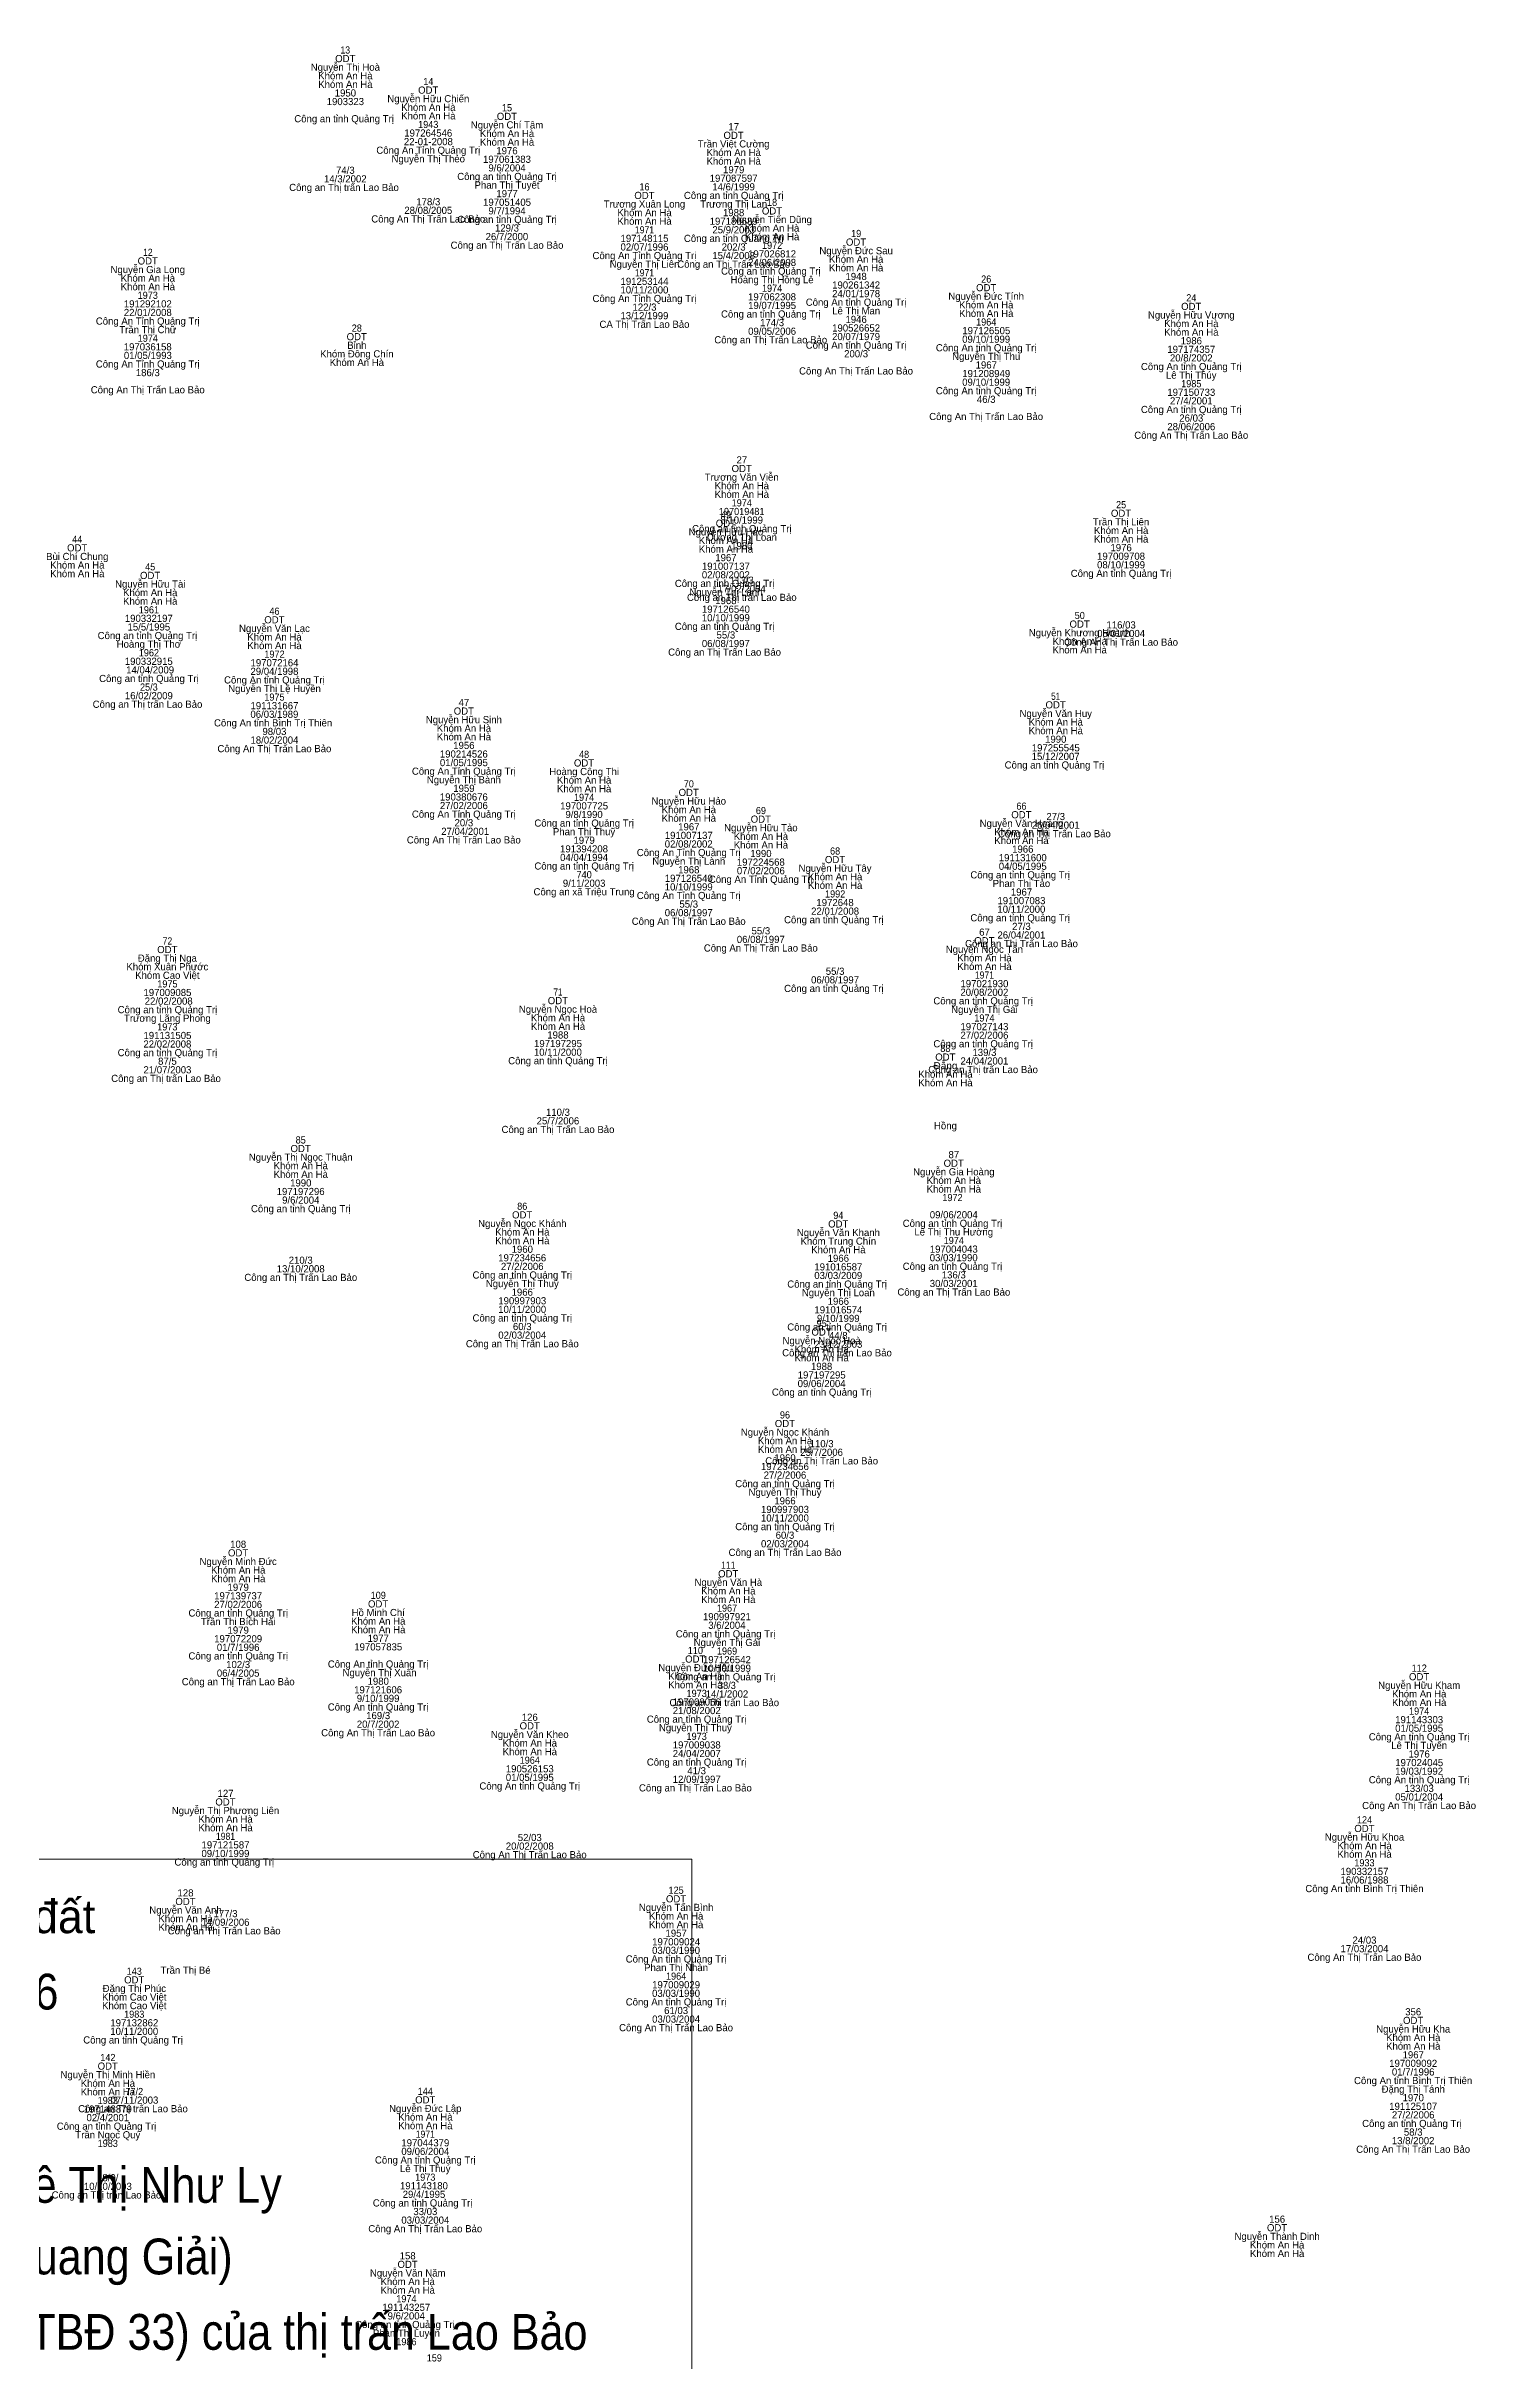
# Model space of a CAD drawing. Header units: metres. Extents: x 536493 to 536999, y 1836994 to 1837506.
# Drawn here: x 536767.4 to 536887.1, y 1837310.9 to 1837505 of the extents above; entities that cross this region are included whole.
import ezdxf
from ezdxf.enums import TextEntityAlignment as Align

# ---------------------------------------------------------------- set-up
doc = ezdxf.new("R2010")
doc.units = ezdxf.units.M
doc.header["$LTSCALE"] = 0.24
doc.layers.add('1', color=7, linetype='Continuous')
doc.layers.add('17', color=7, linetype='Continuous', lineweight=13)

msp = doc.modelspace()

# ---------------------------------------------------------------- linework, layer by layer
at = {"layer": '17'}
msp.add_lwpolyline([(536641.46, 1837353.03), (536821.46, 1837353.03), (536821.46, 1837069.51), (536641.46, 1837069.51)], close=True, dxfattribs=at)

# ---------------------------------------------------------------- texts
at = {"layer": '1'}
for s, p in [('ODT', (536792.435, 1837503.66)), ('Nguyễn Thị Hoà', (536792.44, 1837502.94)), ('Khóm An Hà', (536792.445, 1837502.22)), ('Khóm An Hà', (536792.445, 1837501.5)), ('1903323', (536792.44, 1837500.06)), ('1950', (536792.445, 1837500.78)), ('Nguyễn Hữu Chiến', (536799.39, 1837500.3)), ('Khóm An Hà', (536799.395, 1837499.58)), ('ODT', (536799.385, 1837501.02)), ('Công an tỉnh Quảng Trị ', (536792.445, 1837498.62)), ('Khóm An Hà', (536799.395, 1837498.86)), ('197264546', (536799.385, 1837497.42)), ('Nguyễn Chí Tâm', (536805.985, 1837498.1)), ('Khóm An Hà', (536805.985, 1837497.38)), ('ODT', (536805.975, 1837498.82)), ('17', (536824.975, 1837497.95)), ('Công An Tỉnh Quảng Trị', (536799.385, 1837495.98)), ('22-01-2008', (536799.395, 1837496.7)), ('Khóm An Hà', (536805.985, 1837496.66)), ('1976', (536805.98, 1837495.94)), ('Trần Việt Cường', (536824.965, 1837496.51)), ('Khóm An Hà', (536824.975, 1837495.79)), ('ODT', (536824.965, 1837497.23)), ('14/3/2002', (536792.435, 1837493.58)), ('74/3', (536792.44, 1837494.3)), ('Nguyễn Thị Thẻo', (536799.385, 1837495.26)), ('Công an tỉnh Quảng Trị', (536805.985, 1837493.78)), ('197061383', (536805.98, 1837495.22)), ('9/6/2004', (536805.985, 1837494.5)), ('Khóm An Hà', (536824.975, 1837495.07)), ('197087597', (536824.97, 1837493.63)), ('1979', (536824.975, 1837494.35)), ('Công an Thị trấn Lao Bảo ', (536792.44, 1837492.86)), ('178/3', (536799.39, 1837491.66)), ('Phan Thị Tuyết', (536805.985, 1837493.06)), ('197051405', (536805.985, 1837491.62)), ('1977', (536805.985, 1837492.34)), ('ODT', (536817.495, 1837492.19)), ('Công an tỉnh Quảng Trị', (536824.975, 1837492.19)), ('14/6/1999', (536824.965, 1837492.91)), ('Công An Thị Trấn Lao Bảo', (536799.385, 1837490.22)), ('28/08/2005', (536799.39, 1837490.94)), ('Công an tỉnh Quảng Trị', (536805.985, 1837490.18)), ('9/7/1994', (536805.985, 1837490.9)), ('Trương Xuân Long', (536817.5, 1837491.47)), ('Khóm An Hà', (536817.505, 1837490.75)), ('Khóm An Hà', (536817.505, 1837490.03)), ('Trương Thị Lan', (536824.97, 1837491.47)), ('197180639', (536824.97, 1837490.03)), ('1988', (536824.97, 1837490.75)), ('Nguyễn Tiến Dũng', (536828.185, 1837490.17)), ('ODT', (536828.185, 1837490.89)), ('Công an Thị Trấn Lao Bảo', (536805.985, 1837488.02)), ('26/7/2000', (536805.975, 1837488.74)), ('129/3', (536805.98, 1837489.46)), ('02/07/1996', (536817.5, 1837487.87)), ('197148115', (536817.505, 1837488.59)), ('Công an tỉnh Quảng Trị', (536824.975, 1837488.59)), ('25/9/2003', (536824.975, 1837489.31)), ('202/3', (536824.97, 1837487.87)), ('Khóm An Hà', (536828.195, 1837489.45)), ('Khóm An Hà', (536828.195, 1837488.73)), ('Nguyễn Đức Sau', (536835.23, 1837487.56)), ('ODT', (536835.225, 1837488.28)), ('Nguyễn Gia Long', (536775.89, 1837485.98)), ('ODT', (536775.885, 1837486.7)), ('Công An Tỉnh Quảng Trị', (536817.495, 1837487.15)), ('Nguyễn Thị Liên', (536817.505, 1837486.43)), ('Công an Thị Trấn Lao Bảo', (536824.975, 1837486.43)), ('15/4/2008', (536824.97, 1837487.15)), ('Công an tỉnh Quảng Trị ', (536828.195, 1837485.85)), ('24/06/2008', (536828.19, 1837486.57)), ('197026812', (536828.19, 1837487.29)), ('Khóm An Hà', (536835.235, 1837486.84)), ('Khóm An Hà', (536835.235, 1837486.12)), ('Khóm An Hà', (536775.895, 1837485.26)), ('Khóm An Hà', (536775.895, 1837484.54)), ('10/11/2000', (536817.495, 1837484.27)), ('191253144', (536817.505, 1837484.99)), ('Hoàng Thị Hồng Lê', (536828.19, 1837485.13)), ('24/01/1978', (536835.23, 1837483.96)), ('190261342', (536835.23, 1837484.68)), ('1948', (536835.23, 1837485.4)), ('Nguyễn Đức Tính', (536846.125, 1837483.74)), ('ODT', (536846.125, 1837484.46)), ('22/01/2008', (536775.89, 1837482.38)), ('191292102', (536775.89, 1837483.1)), ('Công An Tỉnh Quảng Trị', (536817.495, 1837483.55)), ('13/12/1999', (536817.495, 1837482.11)), ('122/3', (536817.5, 1837482.83)), ('Công an tỉnh Quảng Trị ', (536828.195, 1837482.25)), ('197062308', (536828.185, 1837483.69)), ('19/07/1995', (536828.19, 1837482.97)), ('Công An tỉnh Quảng Trị', (536835.225, 1837483.24)), ('Lê Thị Man', (536835.235, 1837482.52)), ('Khóm An Hà', (536846.135, 1837483.02)), ('Khóm An Hà', (536846.135, 1837482.3)), ('Nguyễn Hữu Vương', (536863.31, 1837482.17)), ('ODT', (536863.305, 1837482.89)), ('Công An Tỉnh Quảng Trị', (536775.885, 1837481.66)), ('Trần Thị Chữ', (536775.89, 1837480.94)), ('ODT', (536793.395, 1837480.35)), ('CA Thị Trấn Lao Bảo', (536817.5, 1837481.39)), ('Công an Thị Trấn Lao Bảo ', (536828.19, 1837480.09)), ('09/05/2006', (536828.19, 1837480.81)), ('174/3', (536828.19, 1837481.53)), ('20/07/1979', (536835.225, 1837480.36)), ('190526652', (536835.23, 1837481.08)), ('1946', (536835.23, 1837481.8)), ('09/10/1999', (536846.125, 1837480.14)), ('197126505', (536846.135, 1837480.86)), ('Khóm An Hà', (536863.315, 1837481.45)), ('Khóm An Hà', (536863.315, 1837480.73)), ('1986', (536863.31, 1837480.01)), ('Công An Tỉnh Quảng Trị', (536775.885, 1837478.06)), ('01/05/1993', (536775.895, 1837478.78)), ('197036158', (536775.885, 1837479.5)), ('Khóm Đông Chín', (536793.405, 1837478.91)), ('Khóm An Hà', (536793.405, 1837478.19)), ('Bỉnh', (536793.405, 1837479.63)), ('Công An tỉnh Quảng Trị', (536835.225, 1837479.64)), ('200/3', (536835.23, 1837478.92)), ('Công An tỉnh Quảng Trị', (536846.125, 1837479.42)), ('Nguyễn Thị Thu', (536846.13, 1837478.7)), ('197174357', (536863.31, 1837479.29)), ('20/8/2002', (536863.305, 1837478.57)), ('186/3', (536775.89, 1837477.34)), ('Công An Thị Trấn Lao Bảo', (536835.225, 1837477.48)), ('09/10/1999', (536846.125, 1837476.54)), ('191208949', (536846.13, 1837477.26)), ('1967', (536846.135, 1837477.98)), ('Công An tỉnh Quảng Trị', (536863.305, 1837477.85)), ('Lê Thị Thúy', (536863.305, 1837477.13)), ('Công An Thị Trấn Lao Bảo', (536775.885, 1837475.9)), ('Công An tỉnh Quảng Trị', (536846.125, 1837475.82)), ('46/3', (536846.13, 1837475.1)), ('Công An tỉnh Quảng Trị', (536863.305, 1837474.25)), ('197150733', (536863.31, 1837475.69)), ('27/4/2001', (536863.31, 1837474.97)), ('Công An Thị Trấn Lao Bảo', (536846.125, 1837473.66)), ('28/06/2006', (536863.31, 1837472.81)), ('26/03', (536863.31, 1837473.53)), ('Công An Thị Trấn Lao Bảo', (536863.305, 1837472.09)), ('Trương Văn Viễn', (536825.645, 1837468.58)), ('ODT', (536825.645, 1837469.3)), ('27', (536825.655, 1837470.02)), ('Khóm An Hà', (536825.655, 1837467.86)), ('Khóm An Hà', (536825.655, 1837467.14)), ('ODT', (536824.315, 1837464.71)), ('8/10/1999', (536825.645, 1837464.98)), ('Trần Thị Liên', (536857.425, 1837464.83)), ('ODT', (536857.425, 1837465.55)), ('ODT', (536769.975, 1837462.65)), ('Nguyễn Hữu Hảo', (536824.32, 1837463.99)), ('Công an tỉnh Quảng Trị', (536825.655, 1837464.26)), ('Khóm An Hà', (536824.325, 1837463.27)), ('Khóm An Hà', (536824.325, 1837462.55)), ('Dương Thị Loan', (536825.655, 1837463.54)), ('1980', (536825.655, 1837462.82)), ('Khóm An Hà', (536857.435, 1837464.11)), ('Khóm An Hà', (536857.435, 1837463.39)), ('1976', (536857.43, 1837462.67)), ('Bùi Chí Chung', (536769.98, 1837461.93)), ('Khóm An Hà', (536769.985, 1837461.21)), ('Khóm An Hà', (536769.985, 1837460.49)), ('191007137', (536824.32, 1837461.11)), ('1967', (536824.325, 1837461.83)), ('Công An tỉnh Quảng Trị', (536857.425, 1837460.51)), ('08/10/1999', (536857.425, 1837461.23)), ('197009708', (536857.425, 1837461.95)), ('Nguyễn Hữu Tài', (536776.095, 1837459.62)), ('Khóm An Hà', (536776.095, 1837458.9)), ('ODT', (536776.085, 1837460.34)), ('Công an tỉnh Quảng Trị ', (536824.325, 1837459.67)), ('Nguyễn Thị Lành', (536824.32, 1837458.95)), ('02/08/2002', (536824.315, 1837460.39)), ('17/02/2004', (536825.65, 1837459.22)), ('113/3', (536825.65, 1837459.94)), ('Khóm An Hà', (536776.095, 1837458.18)), ('190332197 ', (536776.085, 1837456.74)), ('Công an Thị trấn Lao Bảo', (536825.655, 1837458.5)), ('10/10/1999', (536824.315, 1837456.79)), ('197126540', (536824.32, 1837457.51)), ('1968', (536824.32, 1837458.23)), ('Công an tỉnh Quảng Trị  ', (536776.085, 1837455.3)), ('15/5/1995 ', (536776.09, 1837456.02)), ('Nguyễn Văn Lạc', (536786.5, 1837455.9)), ('Khóm An Hà', (536786.505, 1837455.18)), ('ODT', (536786.495, 1837456.62)), ('Công an tỉnh Quảng Trị ', (536824.325, 1837456.07)), ('55/3', (536824.32, 1837455.35)), ('Nguyễn Khương Hoành', (536853.955, 1837455.54)), ('Khóm An Hà', (536853.965, 1837454.82)), ('Công An Thị Trấn Lao Bảo', (536857.425, 1837454.75)), ('ODT', (536853.955, 1837456.26)), ('05/01/2004', (536857.43, 1837455.47)), ('116/03', (536857.43, 1837456.19)), ('Hoàng Thị Thơ ', (536776.09, 1837454.58)), ('190332915 ', (536776.085, 1837453.14)), ('Khóm An Hà', (536786.505, 1837454.46)), ('197072164', (536786.505, 1837453.02)), ('Công an Thị Trấn Lao Bảo ', (536824.32, 1837453.91)), ('06/08/1997', (536824.315, 1837454.63)), ('Khóm An Hà', (536853.965, 1837454.1)), ('Công an tỉnh Quảng Trị ', (536776.095, 1837451.7)), ('14/04/2009', (536776.085, 1837452.42)), ('Công An tỉnh Quảng Trị', (536786.495, 1837451.58)), ('Nguyễn Thị Lệ Huyền', (536786.505, 1837450.86)), ('29/04/1998', (536786.5, 1837452.3)), ('Công an Thị trấn Lao Bảo  ', (536776.09, 1837449.54)), ('16/02/2009 ', (536776.09, 1837450.26)), ('191131667', (536786.5, 1837449.42)), ('ODT', (536802.365, 1837448.97)), ('47', (536802.375, 1837449.69)), ('Nguyễn Văn Huy', (536851.955, 1837448.77)), ('ODT', (536851.945, 1837449.49)), ('Công An tỉnh Bình Trị Thiên ', (536786.5, 1837447.98)), ('06/03/1989', (536786.495, 1837448.7)), ('98/03', (536786.5, 1837447.26)), ('Nguyễn Hữu Sinh', (536802.37, 1837448.25)), ('Khóm An Hà', (536802.375, 1837447.53)), ('Khóm An Hà', (536851.955, 1837448.05)), ('Khóm An Hà', (536851.955, 1837447.33)), ('Công An Thị Trấn Lao Bảo', (536786.495, 1837445.82)), ('18/02/2004', (536786.5, 1837446.54)), ('Khóm An Hà', (536802.375, 1837446.81)), ('190214526', (536802.365, 1837445.37)), ('1956', (536802.37, 1837446.09)), ('15/12/2007', (536851.945, 1837445.17)), ('197255545', (536851.955, 1837445.89)), ('1990', (536851.955, 1837446.61)), ('Công An Tỉnh Quảng Trị', (536802.365, 1837443.93)), ('Nguyễn Thị Bành', (536802.37, 1837443.21)), ('01/05/1995', (536802.37, 1837444.65)), ('Hoàng Công Thi', (536812.445, 1837443.9)), ('Khóm An Hà', (536812.445, 1837443.18)), ('ODT', (536812.435, 1837444.62)), ('Công an tỉnh Quảng Trị ', (536851.955, 1837444.45)), ('190380676', (536802.365, 1837441.77)), ('1959', (536802.375, 1837442.49)), ('Khóm An Hà', (536812.445, 1837442.46)), ('Nguyễn Hữu Hảo', (536821.21, 1837441.43)), ('ODT', (536821.205, 1837442.15)), ('Công An Tỉnh Quảng Trị', (536802.365, 1837440.33)), ('27/02/2006', (536802.37, 1837441.05)), ('20/3', (536802.37, 1837439.61)), ('Công an tỉnh Quảng Trị', (536812.445, 1837439.58)), ('197007725', (536812.445, 1837441.02)), ('9/8/1990', (536812.44, 1837440.3)), ('Khóm An Hà', (536821.215, 1837440.71)), ('Khóm An Hà', (536821.215, 1837439.99)), ('1967', (536821.215, 1837439.27)), ('Nguyễn Hữu Tảo', (536827.25, 1837439.19)), ('ODT', (536827.245, 1837439.91)), ('Nguyễn Văn Hoàng', (536849.08, 1837439.56)), ('ODT', (536849.075, 1837440.28)), ('26/04/2001', (536851.95, 1837439.41)), ('27/3', (536851.95, 1837440.13)), ('Công An Thị Trấn Lao Bảo', (536802.365, 1837438.17)), (' 27/04/2001', (536802.37, 1837438.89)), ('Phan Thị Thuỹ', (536812.435, 1837438.86)), ('191394208', (536812.435, 1837437.42)), ('1979', (536812.445, 1837438.14)), ('02/08/2002', (536821.205, 1837437.83)), ('191007137', (536821.21, 1837438.55)), ('Khóm An Hà', (536827.255, 1837438.47)), ('Khóm An Hà', (536827.255, 1837437.75)), ('Khóm An Hà', (536849.085, 1837438.84)), ('Khóm An Hà', (536849.085, 1837438.12)), ('Công an Thị Trấn Lao Bảo ', (536851.95, 1837438.69)), (' 1966', (536849.08, 1837437.4)), ('Công an tỉnh Quảng Trị', (536812.445, 1837435.98)), ('04/04/1994', (536812.44, 1837436.7)), ('Công An Tỉnh Quảng Trị', (536821.205, 1837437.11)), ('Nguyễn Thị Lành', (536821.21, 1837436.39)), ('1968', (536821.21, 1837435.67)), ('07/02/2006', (536827.25, 1837435.59)), ('197224568', (536827.245, 1837436.31)), ('1990', (536827.255, 1837437.03)), ('Nguyễn Hữu Tây', (536833.465, 1837435.8)), ('ODT', (536833.465, 1837436.52)), ('Công an tỉnh Quảng Trị ', (536849.085, 1837435.24)), (' 04/05/1995', (536849.08, 1837435.96)), (' 191131600', (536849.08, 1837436.68)), ('Công an xã Triệu Trung', (536812.44, 1837433.82)), ('9/11/2003', (536812.445, 1837434.54)), ('Công An Tỉnh Quảng Trị', (536821.205, 1837433.51)), ('10/10/1999', (536821.205, 1837434.23)), ('197126540', (536821.21, 1837434.95)), ('Công An Tỉnh Quảng Trị', (536827.245, 1837434.87)), ('Khóm An Hà', (536833.475, 1837435.08)), ('Khóm An Hà', (536833.475, 1837434.36)), ('Phan Thị Tảo', (536849.08, 1837434.52)), ('1967', (536849.085, 1837433.8)), ('Công An Thị Trấn Lao Bảo', (536821.205, 1837431.35)), ('06/08/1997', (536821.205, 1837432.07)), ('55/3', (536821.21, 1837432.79)), ('Công an tỉnh Quảng Trị ', (536833.475, 1837431.48)), ('22/01/2008', (536833.47, 1837432.2)), ('1972648', (536833.465, 1837432.92)), ('Công an tỉnh Quảng Trị ', (536849.085, 1837431.64)), ('10/11/2000', (536849.075, 1837432.36)), ('191007083', (536849.08, 1837433.08)), ('06/08/1997', (536827.245, 1837429.83)), ('55/3', (536827.25, 1837430.55)), ('Công an Thị Trấn Lao Bảo', (536849.085, 1837429.48)), ('ODT', (536845.975, 1837429.72)), ('67', (536845.985, 1837430.44)), ('26/04/2001', (536849.08, 1837430.2)), ('27/3', (536849.08, 1837430.92)), ('Khóm Xuân Phước', (536777.53, 1837427.54)), ('Đặng Thị Nga', (536777.525, 1837428.26)), ('ODT', (536777.525, 1837428.98)), ('Công An Thị Trấn Lao Bảo', (536827.245, 1837429.11)), ('Nguyễn Ngọc Tân', (536845.975, 1837429)), ('Khóm An Hà', (536845.985, 1837428.28)), ('Khóm An Hà', (536845.985, 1837427.56)), ('Khóm Cao Việt', (536777.53, 1837426.82)), ('Công an tỉnh Quảng Trị ', (536833.475, 1837425.72)), ('06/08/1997', (536833.465, 1837426.44)), ('55/3', (536833.47, 1837427.16)), ('197021930', (536845.98, 1837426.12)), ('Công an tỉnh Quảng Trị', (536777.535, 1837423.94)), ('197009085', (536777.535, 1837425.38)), (' 22/02/2008', (536777.53, 1837424.66)), ('Nguyễn Ngọc Hoà', (536810.255, 1837423.98)), ('ODT', (536810.245, 1837424.7)), ('Công an tỉnh Quảng Trị ', (536845.985, 1837424.68)), ('Nguyễn Thị Gái', (536845.98, 1837423.96)), ('20/08/2002', (536845.975, 1837425.4)), ('Trương Lãng Phong', (536777.53, 1837423.22)), ('191131505', (536777.535, 1837421.78)), ('Khóm An Hà', (536810.255, 1837423.26)), ('Khóm An Hà', (536810.255, 1837422.54)), ('1988', (536810.25, 1837421.82)), ('27/02/2006', (536845.98, 1837421.8)), ('197027143', (536845.98, 1837422.52)), ('Công an tỉnh Quảng Trị', (536777.535, 1837420.34)), ('22/02/2008', (536777.53, 1837421.06)), ('10/11/2000', (536810.245, 1837420.38)), ('197197295', (536810.255, 1837421.1)), ('Công an tỉnh Quảng Trị ', (536845.985, 1837421.08)), ('ODT', (536842.705, 1837419.97)), ('139/3', (536845.98, 1837420.36)), ('Công an Thị trấn Lao Bảo ', (536777.53, 1837418.18)), ('21/07/2003', (536777.535, 1837418.9)), ('87/5', (536777.535, 1837419.62)), ('Công an tỉnh Quảng Trị', (536810.255, 1837419.66)), ('Khóm An Hà', (536842.715, 1837418.53)), ('Khóm An Hà', (536842.715, 1837417.81)), ('Công an Thị trấn Lao Bảo ', (536845.98, 1837418.92)), ('24/04/2001', (536845.98, 1837419.64)), ('Công an Thị Trấn Lao Bảo', (536810.255, 1837413.9)), ('25/7/2006', (536810.25, 1837414.62)), ('110/3', (536810.25, 1837415.34)), ('Hồng', (536842.715, 1837414.21)), ('ODT', (536788.695, 1837412.3)), ('Nguyễn Thị Ngọc Thuận', (536788.7, 1837411.58)), ('Khóm An Hà', (536788.705, 1837410.86)), ('Khóm An Hà', (536788.705, 1837410.14)), ('Nguyễn Gia Hoàng', (536843.415, 1837410.35)), ('ODT', (536843.405, 1837411.07)), ('87', (536843.415, 1837411.79)), ('197197296', (536788.695, 1837408.7)), ('1990', (536788.705, 1837409.42)), ('Khóm An Hà', (536843.415, 1837409.63)), ('Khóm An Hà', (536843.415, 1837408.91)), ('Công an tỉnh Quảng Trị', (536788.705, 1837407.26)), ('9/6/2004', (536788.705, 1837407.98)), ('ODT', (536807.255, 1837406.74)), ('09/06/2004', (536843.41, 1837406.75)), ('Nguyễn Ngọc Khánh', (536807.265, 1837406.02)), ('Khóm An Hà', (536807.265, 1837405.3)), ('Khóm An Hà', (536807.265, 1837404.58)), ('Nguyễn Văn Khanh', (536833.745, 1837405.26)), ('Khóm Trung Chín', (536833.74, 1837404.54)), ('ODT', (536833.735, 1837405.98)), ('Công an tỉnh Quảng Trị ', (536843.415, 1837406.03)), ('Lê Thị Thu Hường', (536843.41, 1837405.31)), ('210/3', (536788.7, 1837402.94)), ('197234656', (536807.255, 1837403.14)), ('27/2/2006', (536807.26, 1837402.42)), ('1960', (536807.265, 1837403.86)), ('Khóm An Hà', (536833.745, 1837403.82)), ('191016587', (536833.74, 1837402.38)), ('1966', (536833.74, 1837403.1)), ('Công an tỉnh Quảng Trị ', (536843.415, 1837402.43)), ('03/03/1990', (536843.405, 1837403.15)), ('197004043', (536843.41, 1837403.87)), ('Công an Thị Trấn Lao Bảo', (536788.705, 1837401.5)), ('13/10/2008', (536788.7, 1837402.22)), ('Công an tỉnh Quảng Trị', (536807.265, 1837401.7)), ('Nguyễn Thị Thuỷ', (536807.265, 1837400.98)), ('Công an tỉnh Quảng Trị ', (536833.745, 1837400.94)), ('Nguyễn Thị Loan', (536833.74, 1837400.22)), ('03/03/2009', (536833.735, 1837401.66)), ('30/03/2001', (536843.41, 1837400.99)), ('136/3', (536843.41, 1837401.71)), ('10/11/2000', (536807.255, 1837398.82)), ('190997903', (536807.26, 1837399.54)), ('1966', (536807.26, 1837400.26)), ('191016574', (536833.745, 1837398.78)), ('1966', (536833.74, 1837399.5)), ('Công an Thị Trấn Lao Bảo', (536843.415, 1837400.27)), ('Công an tỉnh Quảng Trị', (536807.265, 1837398.1)), ('02/03/2004', (536807.26, 1837396.66)), ('60/3', (536807.26, 1837397.38)), ('Công an tỉnh Quảng Trị ', (536833.745, 1837397.34)), ('ODT', (536832.335, 1837396.92)), ('9/10/1999', (536833.735, 1837398.06)), ('44/8', (536833.735, 1837396.62)), ('Công an Thị Trấn Lao Bảo', (536807.265, 1837395.94)), ('Công an Thị trấn Lao Bảo ', (536833.74, 1837395.18)), ('Nguyễn Ngọc Hoà', (536832.345, 1837396.2)), ('Khóm An Hà', (536832.345, 1837395.48)), ('Khóm An Hà', (536832.345, 1837394.76)), ('23/12/2003', (536833.745, 1837395.9)), ('09/06/2004', (536832.34, 1837392.6)), ('197197295', (536832.345, 1837393.32)), ('1988', (536832.34, 1837394.04)), ('Công an tỉnh Quảng Trị', (536832.345, 1837391.88)), ('ODT', (536829.265, 1837389.25)), ('Nguyễn Ngọc Khánh', (536829.275, 1837388.53)), ('Khóm An Hà', (536829.275, 1837387.81)), ('Khóm An Hà', (536829.275, 1837387.09)), ('25/7/2006', (536832.34, 1837386.84)), ('110/3', (536832.34, 1837387.56)), ('197234656', (536829.265, 1837385.65)), ('27/2/2006', (536829.27, 1837384.93)), ('Công an Thị Trấn Lao Bảo', (536832.345, 1837386.12)), ('1960', (536829.275, 1837386.37)), ('Công an tỉnh Quảng Trị', (536829.275, 1837384.21)), ('Nguyễn Thị Thuỷ', (536829.275, 1837383.49)), ('10/11/2000', (536829.265, 1837381.33)), ('190997903', (536829.27, 1837382.05)), ('1966', (536829.27, 1837382.77)), ('108', (536783.46, 1837379.13)), ('Công an tỉnh Quảng Trị', (536829.275, 1837380.61)), ('02/03/2004', (536829.27, 1837379.17)), ('60/3', (536829.27, 1837379.89)), ('Nguyễn Minh Đức', (536783.46, 1837377.69)), ('ODT', (536783.455, 1837378.41)), ('Công an Thị Trấn Lao Bảo', (536829.275, 1837378.45)), ('Khóm An Hà', (536783.465, 1837376.97)), ('Khóm An Hà', (536783.465, 1837376.25)), ('1979', (536783.465, 1837375.53)), ('Nguyễn Văn Hà', (536824.525, 1837375.94)), ('Khóm An Hà', (536824.525, 1837375.22)), ('ODT', (536824.515, 1837376.66)), ('Công an tỉnh Quảng Trị', (536783.465, 1837373.37)), ('27/02/2006', (536783.46, 1837374.09)), ('197139737', (536783.46, 1837374.81)), ('Hồ Minh Chí', (536795.195, 1837373.41)), ('ODT', (536795.185, 1837374.13)), ('Khóm An Hà', (536824.525, 1837374.5)), ('Trần Thị Bích Hải', (536783.46, 1837372.65)), ('1979', (536783.465, 1837371.93)), ('Khóm An Hà', (536795.195, 1837372.69)), ('Khóm An Hà', (536795.195, 1837371.97)), ('1977', (536795.195, 1837371.25)), ('Công an tỉnh Quảng Trị  ', (536824.515, 1837371.62)), ('190997921 ', (536824.515, 1837373.06)), ('3/6/2004 ', (536824.515, 1837372.34)), ('Công an tỉnh Quảng Trị', (536783.465, 1837369.77)), ('197072209', (536783.46, 1837371.21)), ('01/7/1996', (536783.46, 1837370.49)), ('197057835', (536795.195, 1837370.53)), ('ODT', (536821.755, 1837369.51)), ('Nguyễn Thị Gái ', (536824.52, 1837370.9)), ('197126542 ', (536824.515, 1837369.46)), ('Công an Thị Trấn Lao Bảo', (536783.465, 1837367.61)), ('06/4/2005', (536783.46, 1837368.33)), ('102/3', (536783.46, 1837369.05)), ('Công An tỉnh Quảng Trị', (536795.185, 1837369.09)), (' Nguyễn Thị Xuân', (536795.195, 1837368.37)), ('1980', (536795.195, 1837367.65)), ('Nguyễn Đức Hậu', (536821.76, 1837368.79)), ('Khóm An Hà', (536821.765, 1837368.07)), ('Khóm An Hà', (536821.765, 1837367.35)), ('Công an tỉnh Quảng Trị  ', (536824.515, 1837368.02)), ('10/10/1999 ', (536824.52, 1837368.74)), ('Nguyễn Hữu Kham', (536882.4, 1837367.31)), ('ODT', (536882.395, 1837368.03)), ('Công An tỉnh Quảng Trị', (536795.185, 1837365.49)), ('197121606', (536795.185, 1837366.93)), ('9/10/1999', (536795.185, 1837366.21)), ('Công an Thị trấn Lao Bảo   ', (536824.52, 1837365.86)), (' 197009066', (536821.765, 1837365.91)), ('14/1/2002 ', (536824.52, 1837366.58)), ('Khóm An Hà', (536882.405, 1837366.59)), ('Khóm An Hà', (536882.405, 1837365.87)), ('20/7/2002', (536795.185, 1837364.05)), ('169/3', (536795.19, 1837364.77)), ('ODT', (536807.885, 1837363.91)), ('126', (536807.89, 1837364.63)), (' Công an tỉnh Quảng Trị', (536821.755, 1837364.47)), ('Nguyễn Thị Thuý', (536821.765, 1837363.75)), (' 21/08/2002', (536821.765, 1837365.19)), ('01/05/1995', (536882.4, 1837363.71)), ('191143303', (536882.4, 1837364.43)), ('Công An Thị Trấn Lao Bảo', (536795.185, 1837363.33)), ('Nguyễn Văn Kheo', (536807.89, 1837363.19)), ('Khóm An Hà', (536807.895, 1837362.47)), ('Khóm An Hà', (536807.895, 1837361.75)), (' 24/04/2007', (536821.765, 1837361.59)), (' 197009038', (536821.765, 1837362.31)), ('Công An tỉnh Quảng Trị', (536882.395, 1837362.99)), ('Lê Thị Tuyến', (536882.4, 1837362.27)), ('1976', (536882.4, 1837361.55)), ('01/05/1995', (536807.89, 1837359.59)), ('190526153', (536807.89, 1837360.31)), (' Công an tỉnh Quảng Trị', (536821.755, 1837360.87)), (' 41/3', (536821.76, 1837360.15)), ('19/03/1992', (536882.395, 1837360.11)), ('197024045', (536882.405, 1837360.83)), ('127', (536782.405, 1837358.25)), ('Công An tỉnh Quảng Trị', (536807.885, 1837358.87)), ('Công an Thị Trấn Lao Bảo', (536821.765, 1837358.71)), (' 12/09/1997', (536821.765, 1837359.43)), ('Công An tỉnh Quảng Trị', (536882.395, 1837359.39)), ('05/01/2004', (536882.4, 1837357.95)), ('133/03', (536882.4, 1837358.67)), ('Nguyễn Thị Phương Liên', (536782.4, 1837356.81)), ('Khóm An Hà', (536782.405, 1837356.09)), ('ODT', (536782.395, 1837357.53)), ('Công An Thị Trấn Lao Bảo', (536882.395, 1837357.23)), ('Khóm An Hà', (536782.405, 1837355.37)), ('197121587', (536782.4, 1837353.93)), ('20/02/2008', (536807.89, 1837353.83)), ('52/03', (536807.89, 1837354.55)), ('Nguyễn Hữu Khoa', (536877.82, 1837354.59)), ('Khóm An Hà', (536877.825, 1837353.87)), ('ODT', (536877.815, 1837355.31)), ('Công an tỉnh Quảng Trị ', (536782.405, 1837352.49)), ('09/10/1999', (536782.395, 1837353.21)), ('Công An Thị Trấn Lao Bảo', (536807.885, 1837353.11)), ('Khóm An Hà', (536877.825, 1837353.15)), ('128', (536779.05, 1837349.91)), ('Công An tỉnh Bình Trị Thiên', (536877.815, 1837350.27)), ('190332157', (536877.82, 1837351.71)), ('16/06/1988', (536877.82, 1837350.99)), ('Nguyễn Văn Anh', (536779.05, 1837348.47)), ('ODT', (536779.045, 1837349.19)), ('177/3', (536782.4, 1837348.17)), ('Nguyễn Tấn Bình', (536820.15, 1837348.69)), ('Khóm An Hà', (536820.155, 1837347.97)), ('ODT', (536820.145, 1837349.41)), ('Khóm An Hà', (536779.055, 1837347.75)), ('Khóm An Hà', (536779.055, 1837347.03)), ('Công an Thị Trấn Lao Bảo ', (536782.4, 1837346.73)), ('14/09/2006', (536782.4, 1837347.45)), ('Khóm An Hà', (536820.155, 1837347.25)), ('1957', (536820.155, 1837346.53)), ('Công An tỉnh Quảng Trị', (536820.145, 1837344.37)), ('03/03/1990', (536820.145, 1837345.09)), ('197009024', (536820.155, 1837345.81)), ('Công An Thị Trấn Lao Bảo', (536877.815, 1837344.51)), ('17/03/2004', (536877.82, 1837345.23)), ('24/03', (536877.82, 1837345.95)), ('ODT', (536774.755, 1837342.62)), ('Trần Thị Bé', (536779.055, 1837343.43)), ('Phan Thị Nhàn', (536820.145, 1837343.65)), ('197009029', (536820.15, 1837342.21)), ('Đặng Thị Phúc', (536774.765, 1837341.9)), ('Khóm Cao Việt', (536774.76, 1837341.18)), ('Khóm Cao Việt', (536774.76, 1837340.46)), ('Công An tỉnh Quảng Trị', (536820.145, 1837340.77)), ('03/03/1990', (536820.145, 1837341.49)), ('10/11/2000', (536774.755, 1837338.3)), ('197132862', (536774.76, 1837339.02)), ('Công An Thị Trấn Lao Bảo', (536820.145, 1837338.61)), ('03/03/2004', (536820.15, 1837339.33)), ('61/03', (536820.15, 1837340.05)), ('Nguyễn Hữu Kha', (536881.9, 1837338.5)), ('ODT', (536881.895, 1837339.22)), ('356', (536881.9, 1837339.94)), ('Công an tỉnh Quảng Trị ', (536774.765, 1837337.58)), ('Khóm An Hà', (536881.905, 1837337.78)), ('Khóm An Hà', (536881.905, 1837337.06)), ('1967', (536881.905, 1837336.34)), ('Nguyễn Thị Minh Hiền', (536772.545, 1837334.67)), ('ODT', (536772.535, 1837335.39)), ('197009092', (536881.9, 1837335.62)), ('01/7/1996', (536881.9, 1837334.9)), ('Khóm An Hà', (536772.545, 1837333.95)), ('Khóm An Hà', (536772.545, 1837333.23)), ('07/11/2003', (536774.765, 1837332.54)), ('ODT', (536799.135, 1837332.56)), ('Công An tỉnh Bình Trị Thiên', (536881.895, 1837334.18)), ('Đặng Thị Tánh', (536881.905, 1837333.46)), ('1970', (536881.905, 1837332.74)), ('Công an Thị trấn Lao Bảo ', (536774.76, 1837331.82)), ('197148879', (536772.54, 1837331.79)), ('02/4/2001', (536772.54, 1837331.07)), ('Nguyễn Đức Lập', (536799.135, 1837331.84)), ('Khóm An Hà', (536799.145, 1837331.12)), ('Công an tỉnh Quảng Trị ', (536881.905, 1837330.58)), ('191125107', (536881.9, 1837332.02)), ('27/2/2006', (536881.9, 1837331.3)), ('Công an tỉnh Quảng Trị ', (536772.545, 1837330.35)), ('Trần Ngọc Quý', (536772.54, 1837329.63)), ('Khóm An Hà', (536799.145, 1837330.4)), ('197044379', (536799.14, 1837328.96)), ('13/8/2002', (536881.895, 1837329.14)), ('58/3', (536881.9, 1837329.86)), ('Công An tỉnh Quảng Trị', (536799.135, 1837327.52)), ('Lê Thị Thuý', (536799.135, 1837326.8)), ('09/06/2004', (536799.14, 1837328.24)), ('Công An Thị Trấn Lao Bảo', (536881.895, 1837328.42)), ('10/10/2003', (536772.545, 1837325.31)), ('15/9/', (536772.535, 1837326.03)), ('191143180 ', (536799.135, 1837325.36)), ('Công an Thị trấn Lao Bảo ', (536772.54, 1837324.59)), ('Công an tỉnh Quảng Trị  ', (536799.135, 1837323.92)), ('29/4/1995 ', (536799.14, 1837324.64)), ('33/03', (536799.14, 1837323.2)), ('Công An Thị Trấn Lao Bảo', (536799.135, 1837321.76)), ('03/03/2004', (536799.14, 1837322.48)), ('Nguyễn Thành Dinh', (536870.5, 1837321.12)), ('ODT', (536870.495, 1837321.84)), ('156', (536870.5, 1837322.56)), ('158', (536797.66, 1837319.49)), ('Khóm An Hà', (536870.505, 1837320.4)), ('Khóm An Hà', (536870.505, 1837319.68)), ('Nguyễn Văn Năm', (536797.665, 1837318.05)), ('Khóm An Hà', (536797.665, 1837317.33)), ('ODT', (536797.655, 1837318.77)), ('Khóm An Hà', (536797.665, 1837316.61)), ('191143257 ', (536797.655, 1837315.17)), ('Công an tỉnh Quảng Trị  ', (536797.655, 1837313.73)), ('Phan Thị Luyến ', (536797.665, 1837313.01)), ('9/6/2004 ', (536797.655, 1837314.45))]:
    msp.add_text(s, height=0.6, dxfattribs=at).set_placement(p, align=Align.CENTER)
for s, width, p in [('13', 0.9, (536792.435, 1837504.38)), ('14', 0.95, (536799.39, 1837501.74)), ('15', 0.95, (536805.98, 1837499.54)), ('1943', 0.95, (536799.385, 1837498.14)), ('16', 0.95, (536817.5, 1837492.91)), ('18', 0.95, (536828.19, 1837491.61)), ('1971', 0.9, (536817.5, 1837489.31)), ('1972', 0.95, (536828.195, 1837488.01)), ('19', 0.95, (536835.235, 1837489)), ('12', 0.9, (536775.895, 1837487.42)), ('1973', 0.95, (536775.885, 1837483.82)), ('1971', 0.9, (536817.5, 1837485.71)), ('1974', 0.95, (536828.19, 1837484.41)), ('26', 0.95, (536846.13, 1837485.18)), ('24', 0.95, (536863.31, 1837483.61)), ('1974', 0.95, (536775.89, 1837480.22)), ('28', 0.95, (536793.4, 1837481.07)), ('1964', 0.95, (536846.13, 1837481.58)), ('1985', 0.95, (536863.31, 1837476.41)), ('1974', 0.95, (536825.65, 1837466.42)), ('197019481', 0.95, (536825.645, 1837465.7)), ('49', 0.95, (536824.325, 1837465.43)), ('25', 0.95, (536857.43, 1837466.27)), ('44', 0.95, (536769.98, 1837463.37)), ('45', 0.95, (536776.09, 1837461.06)), ('1961 ', 0.95, (536776.09, 1837457.46)), ('46', 0.95, (536786.5, 1837457.34)), ('50', 0.95, (536853.965, 1837456.98)), ('1962 ', 0.95, (536776.09, 1837453.86)), ('1972', 0.95, (536786.505, 1837453.74)), ('25/3 ', 0.95, (536776.085, 1837450.98)), ('1975', 0.95, (536786.5, 1837450.14)), ('51', 0.85, (536851.95, 1837450.21)), ('48', 0.95, (536812.44, 1837445.34)), ('1974', 0.95, (536812.44, 1837441.74)), ('70', 0.95, (536821.215, 1837442.87)), ('69', 0.95, (536827.255, 1837440.63)), ('66', 0.95, (536849.08, 1837441)), ('68', 0.95, (536833.47, 1837437.24)), ('740', 0.95, (536812.445, 1837435.26)), ('1992', 0.95, (536833.475, 1837433.64)), ('72', 0.9, (536777.535, 1837429.7)), ('1975', 0.95, (536777.53, 1837426.1)), ('1971', 0.9, (536845.98, 1837426.84)), ('71', 0.85, (536810.25, 1837425.42)), ('1973', 0.95, (536777.525, 1837422.5)), ('1974', 0.95, (536845.98, 1837423.24)), ('88', 0.95, (536842.71, 1837420.69)), ('Đằng', 1.05, (536842.715, 1837419.25)), ('85', 0.95, (536788.7, 1837413.02)), ('1972 ', 0.95, (536843.41, 1837408.19)), ('86', 0.95, (536807.26, 1837407.46)), ('94', 0.95, (536833.74, 1837406.7)), ('1974', 0.95, (536843.41, 1837404.59)), ('95', 0.95, (536832.34, 1837397.64)), ('96', 0.95, (536829.27, 1837389.97)), ('111', 0.9, (536824.52, 1837377.38)), ('109', 0.95, (536795.195, 1837374.85)), ('1967 ', 0.95, (536824.52, 1837373.78)), ('110', 0.95, (536821.765, 1837370.23)), ('1969 ', 0.95, (536824.52, 1837370.18)), ('112', 0.95, (536882.405, 1837368.75)), (' 1973', 0.95, (536821.765, 1837366.63)), ('38/3 ', 0.95, (536824.515, 1837367.3)), ('1974', 0.95, (536882.4, 1837365.15)), (' 1973', 0.95, (536821.765, 1837363.03)), ('1964', 0.95, (536807.89, 1837361.03)), ('124', 0.95, (536877.82, 1837356.03)), ('1981', 0.9, (536782.4, 1837354.65)), ('1933', 0.95, (536877.815, 1837352.43)), ('125', 0.95, (536820.15, 1837350.13)), ('143', 0.95, (536774.755, 1837343.34)), ('1964', 0.95, (536820.15, 1837342.93)), ('1983', 0.95, (536774.755, 1837339.74)), ('142', 0.95, (536772.545, 1837336.11)), ('1983', 0.95, (536772.535, 1837332.51)), ('77/2', 0.95, (536774.76, 1837333.26)), ('144', 0.95, (536799.14, 1837333.28)), ('1983', 0.95, (536772.535, 1837328.91)), ('1971', 0.9, (536799.14, 1837329.68)), ('1973', 0.95, (536799.135, 1837326.08)), ('1974 ', 0.95, (536797.66, 1837315.89)), ('1986 ', 0.95, (536797.66, 1837312.29)), ('159', 0.95, (536799.895, 1837310.93))]:
    msp.add_text(s, height=0.6, dxfattribs=dict(at, width=width)).set_placement(p, align=Align.CENTER)
at = {"layer": '17'}
msp.add_text('trích lục, chỉnh lý bản đồ địa chính thửa đất', height=2.8, dxfattribs=at).set_placement((536735.68, 1837346.83), align=Align.CENTER)
at = {"layer": '17', "width": 0.9}
for s, p in [('Kèm theo Giấy CNQSD đất  số: BE 976556', (536733.585, 1837340.43)), ('Chủ sử dụng đất:  hộ ông Đặng Quang Nhật và bà Lê Thị Như Ly', (536734.72, 1837324.23)), ('(Do nhận tặng cho QSD đất của  hộ ông Đặng Quang Giải)', (536735.73, 1837318.23)), ('Trích lục, chỉnh lý từ thửa số 316, tờ bản đồ số 09 (nay là thửa 398, TBĐ 33) của thị trấn Lao Bảo', (536734.66, 1837311.91))]:
    msp.add_text(s, height=3, dxfattribs=at).set_placement(p, align=Align.CENTER)

doc.saveas('drawing.dxf')
